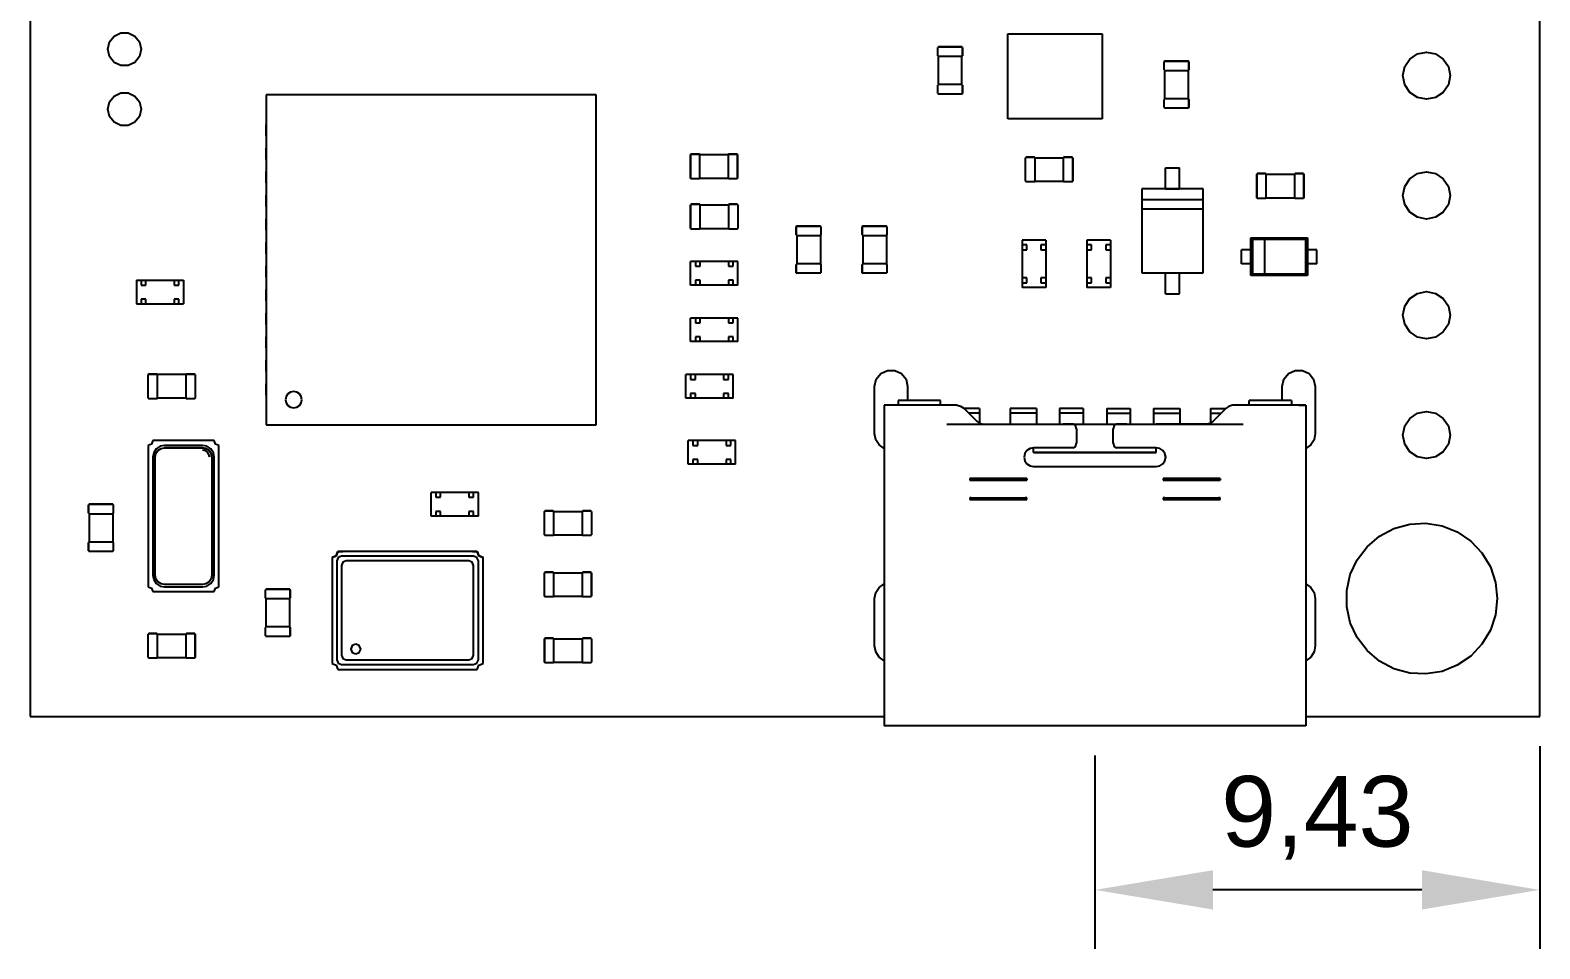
# Model space of a CAD drawing. Header units: millimetres. Extents: x -50 to 227, y -72 to 118.
# Drawn here: x 30.91 to 62.91, y -38.7 to -19.22 of the extents above; entities that cross this region are included whole.
import ezdxf

# ---------------------------------------------------------------- set-up
doc = ezdxf.new("R2010")
doc.units = ezdxf.units.MM
doc.layers.add('VISIBLE', color=7, linetype='Continuous')
doc.styles.get("Standard").update_dxf_attribs({"font": 'arial.ttf'})
doc.dimstyles.get("Standard").update_dxf_attribs({"dimtxt": 2.5, "dimasz": 2.5, "dimexe": 1.25, "dimexo": 0.625, "dimtad": 1, "dimtxsty": 'Standard', "dimcen": 2.5, "dimazin": 3, "dimtfac": 1, "dimtmove": 0, "dimatfit": 3})

# ---------------------------------------------------------------- blocks, each defined once
blk = doc.blocks.new('*D14')
at = {"color": 0, "lineweight": -2, "transparency": 16777216}
for p, q in [((62.91, -34.4), (62.91, -38.701)), ((53.48, -34.6), (53.48, -38.701)), ((60.41, -37.451), (55.98, -37.451))]:
    blk.add_line(p, q, dxfattribs=at)
at = {"color": 0, "transparency": 16777216}
for points in [[(55.98, -37.034), (55.98, -37.867), (53.48, -37.451)], [(60.41, -37.034), (60.41, -37.867), (62.91, -37.451)]]:
    blk.add_solid(points, dxfattribs=at)
at = {"layer": 'Defpoints', "color": 0, "transparency": 16777216}
for p in [(62.91, -33.775), (53.48, -33.975), (53.48, -37.451)]:
    blk.add_point(p, dxfattribs=at)
at = {"color": 0, "transparency": 16777216, "insert": (58.195, -35.924), "char_height": 1.5, "attachment_point": 5}
blk.add_mtext('9,43', dxfattribs=at)

msp = doc.modelspace()

# ---------------------------------------------------------------- linework, layer by layer
at = {"layer": 'VISIBLE'}
for points in [[(30.91, -3.775), (30.91, -33.775)], [(62.91, -33.775), (62.91, -3.775)], [(33.265, -19.625), (33.23, -19.779), (33.132, -19.903), (32.989, -19.971), (32.831, -19.971), (32.689, -19.903), (32.591, -19.779), (32.555, -19.625), (32.591, -19.471), (32.689, -19.348), (32.831, -19.279), (32.989, -19.279), (33.132, -19.348), (33.23, -19.471), (33.265, -19.625)], [(51.635, -21.1), (51.635, -19.3)], [(51.635, -19.3), (53.635, -19.3)], [(53.635, -19.3), (53.635, -21.1)], [(50.161, -19.575), (50.149, -19.587)], [(50.161, -19.575), (50.149, -19.587)], [(50.149, -19.763), (50.149, -19.587)], [(50.149, -19.763), (50.161, -19.775)], [(50.661, -19.575), (50.161, -19.575)], [(50.161, -19.575), (50.661, -19.575)], [(50.161, -20.375), (50.161, -19.775)], [(50.161, -19.775), (50.661, -19.775)], [(50.673, -19.587), (50.661, -19.575)], [(50.673, -19.587), (50.661, -19.575)], [(50.661, -19.775), (50.673, -19.763)], [(50.661, -20.375), (50.661, -19.775)], [(50.673, -19.763), (50.673, -19.587)], [(50.673, -19.587), (50.673, -19.763)], [(61.01, -20.185), (60.972, -20.376), (60.864, -20.539), (60.702, -20.647), (60.51, -20.685), (60.319, -20.647), (60.157, -20.539), (60.049, -20.376), (60.01, -20.185), (60.049, -19.994), (60.157, -19.832), (60.319, -19.723), (60.51, -19.685), (60.702, -19.723), (60.864, -19.832), (60.972, -19.994), (61.01, -20.185)], [(54.961, -19.875), (54.949, -19.887)], [(54.961, -19.875), (54.949, -19.887)], [(54.949, -20.063), (54.949, -19.887)], [(54.949, -20.063), (54.961, -20.075)], [(55.461, -19.875), (54.961, -19.875)], [(54.961, -19.875), (55.461, -19.875)], [(54.961, -20.675), (54.961, -20.075)], [(54.961, -20.075), (55.461, -20.075)], [(55.473, -19.887), (55.461, -19.875)], [(55.473, -19.887), (55.461, -19.875)], [(55.461, -20.075), (55.473, -20.063)], [(55.461, -20.675), (55.461, -20.075)], [(55.473, -20.063), (55.473, -19.887)], [(55.473, -19.887), (55.473, -20.063)], [(50.161, -20.375), (50.149, -20.387)], [(50.161, -20.375), (50.149, -20.387)], [(50.149, -20.563), (50.149, -20.387)], [(50.661, -20.375), (50.161, -20.375)], [(50.673, -20.387), (50.661, -20.375)], [(50.673, -20.387), (50.661, -20.375)], [(50.673, -20.563), (50.673, -20.387)], [(50.673, -20.387), (50.673, -20.563)], [(33.265, -20.895), (33.23, -21.049), (33.132, -21.173), (32.989, -21.241), (32.831, -21.241), (32.689, -21.173), (32.591, -21.049), (32.555, -20.895), (32.591, -20.741), (32.689, -20.618), (32.831, -20.549), (32.989, -20.549), (33.132, -20.618), (33.23, -20.741), (33.265, -20.895)], [(42.91, -20.59), (35.91, -20.59)], [(35.91, -20.59), (35.91, -27.59)], [(36.78, -20.59), (36.54, -20.59)], [(37.28, -20.59), (37.04, -20.59)], [(37.78, -20.59), (37.54, -20.59)], [(38.28, -20.59), (38.04, -20.59)], [(38.78, -20.59), (38.54, -20.59)], [(39.28, -20.59), (39.04, -20.59)], [(39.78, -20.59), (39.54, -20.59)], [(40.28, -20.59), (40.04, -20.59)], [(40.78, -20.59), (40.54, -20.59)], [(41.28, -20.59), (41.04, -20.59)], [(41.78, -20.59), (41.54, -20.59)], [(42.28, -20.59), (42.04, -20.59)], [(42.91, -27.59), (42.91, -20.59)], [(50.149, -20.563), (50.161, -20.575)], [(50.661, -20.575), (50.161, -20.575)], [(50.661, -20.575), (50.673, -20.563)], [(54.961, -20.675), (54.949, -20.687)], [(54.961, -20.675), (54.949, -20.687)], [(54.949, -20.863), (54.949, -20.687)], [(55.461, -20.675), (54.961, -20.675)], [(55.473, -20.687), (55.461, -20.675)], [(55.473, -20.687), (55.461, -20.675)], [(55.473, -20.863), (55.473, -20.687)], [(55.473, -20.687), (55.473, -20.863)], [(53.635, -21.1), (51.635, -21.1)], [(54.949, -20.863), (54.961, -20.875)], [(55.461, -20.875), (54.961, -20.875)], [(55.461, -20.875), (55.473, -20.863)], [(35.91, -21.46), (35.91, -21.22)], [(35.91, -21.96), (35.91, -21.72)], [(44.917, -21.847), (44.905, -21.859)], [(44.917, -21.847), (44.905, -21.859)], [(44.905, -21.859), (44.905, -22.359)], [(44.905, -22.359), (44.905, -21.859)], [(45.093, -21.847), (44.917, -21.847)], [(44.917, -21.847), (45.093, -21.847)], [(45.105, -21.859), (45.093, -21.847)], [(45.105, -21.859), (45.093, -21.847)], [(45.105, -21.859), (45.705, -21.859)], [(45.105, -22.359), (45.105, -21.859)], [(45.717, -21.847), (45.705, -21.859)], [(45.717, -21.847), (45.705, -21.859)], [(45.705, -21.859), (45.705, -22.359)], [(45.893, -21.847), (45.717, -21.847)], [(45.717, -21.847), (45.893, -21.847)], [(45.905, -21.859), (45.893, -21.847)], [(45.905, -21.859), (45.893, -21.847)], [(45.905, -21.859), (45.905, -22.359)], [(45.905, -22.359), (45.905, -21.859)], [(52.022, -21.913), (52.01, -21.925)], [(52.022, -21.913), (52.01, -21.925)], [(52.01, -22.425), (52.01, -21.925)], [(52.198, -21.913), (52.022, -21.913)], [(52.022, -21.913), (52.198, -21.913)], [(52.21, -21.925), (52.198, -21.913)], [(52.21, -21.925), (52.198, -21.913)], [(52.21, -21.925), (52.81, -21.925)], [(52.21, -22.425), (52.21, -21.925)], [(52.822, -21.913), (52.81, -21.925)], [(52.822, -21.913), (52.81, -21.925)], [(52.81, -21.925), (52.81, -22.425)], [(52.998, -21.913), (52.822, -21.913)], [(52.822, -21.913), (52.998, -21.913)], [(53.01, -21.925), (52.998, -21.913)], [(53.01, -21.925), (52.998, -21.913)], [(53.01, -21.925), (53.01, -22.425)], [(53.01, -22.425), (53.01, -21.925)], [(35.91, -22.46), (35.91, -22.22)], [(44.905, -22.359), (44.917, -22.371)], [(45.093, -22.371), (44.917, -22.371)], [(45.093, -22.371), (45.105, -22.359)], [(45.105, -22.359), (45.705, -22.359)], [(45.705, -22.359), (45.717, -22.371)], [(45.893, -22.371), (45.717, -22.371)], [(45.893, -22.371), (45.905, -22.359)], [(54.975, -22.138), (55.275, -22.138)], [(54.975, -22.266), (54.975, -22.138)], [(54.975, -22.339), (54.975, -22.314), (54.975, -22.266)], [(54.975, -22.383), (54.975, -22.339)], [(54.975, -22.58), (54.975, -22.452), (54.975, -22.407), (54.975, -22.383)], [(55.275, -22.266), (55.275, -22.138)], [(55.275, -22.339), (55.275, -22.314), (55.275, -22.266)], [(55.275, -22.383), (55.275, -22.339)], [(55.275, -22.58), (55.275, -22.452), (55.275, -22.407), (55.275, -22.383)], [(56.922, -22.263), (56.91, -22.275)], [(56.922, -22.263), (56.91, -22.275)], [(56.91, -22.275), (56.91, -22.775)], [(56.91, -22.775), (56.91, -22.275)], [(57.098, -22.263), (56.922, -22.263)], [(56.922, -22.263), (57.098, -22.263)], [(57.11, -22.275), (57.098, -22.263)], [(57.11, -22.275), (57.098, -22.263)], [(57.11, -22.275), (57.71, -22.275)], [(57.11, -22.775), (57.11, -22.275)], [(57.722, -22.263), (57.71, -22.275)], [(57.722, -22.263), (57.71, -22.275)], [(57.71, -22.275), (57.71, -22.775)], [(57.898, -22.263), (57.722, -22.263)], [(57.722, -22.263), (57.898, -22.263)], [(57.91, -22.275), (57.898, -22.263)], [(57.91, -22.275), (57.898, -22.263)], [(57.91, -22.275), (57.91, -22.775)], [(57.91, -22.775), (57.91, -22.275)], [(61.01, -22.725), (60.972, -22.916), (60.864, -23.079), (60.702, -23.187), (60.51, -23.225), (60.319, -23.187), (60.157, -23.079), (60.049, -22.916), (60.01, -22.725), (60.049, -22.534), (60.157, -22.372), (60.319, -22.263), (60.51, -22.225), (60.702, -22.263), (60.864, -22.372), (60.972, -22.534), (61.01, -22.725)], [(52.01, -22.425), (52.022, -22.437)], [(52.198, -22.437), (52.022, -22.437)], [(52.198, -22.437), (52.21, -22.425)], [(52.21, -22.425), (52.81, -22.425)], [(52.81, -22.425), (52.822, -22.437)], [(52.998, -22.437), (52.822, -22.437)], [(52.998, -22.437), (53.01, -22.425)], [(55.775, -22.588), (54.475, -22.588)], [(54.475, -22.588), (54.475, -22.82)], [(54.975, -22.588), (54.975, -22.58)], [(54.975, -22.588), (55.275, -22.588)], [(55.275, -22.588), (55.275, -22.58)], [(55.775, -22.82), (55.775, -22.588)], [(35.91, -22.96), (35.91, -22.72)], [(44.922, -22.913), (44.91, -22.925)], [(44.922, -22.913), (44.91, -22.925)], [(44.91, -22.925), (44.91, -23.425)], [(44.91, -23.425), (44.91, -22.925)], [(45.098, -22.913), (44.922, -22.913)], [(44.922, -22.913), (45.098, -22.913)], [(45.11, -22.925), (45.098, -22.913)], [(45.11, -22.925), (45.098, -22.913)], [(45.11, -22.925), (45.71, -22.925)], [(45.11, -23.425), (45.11, -22.925)], [(45.722, -22.913), (45.71, -22.925)], [(45.722, -22.913), (45.71, -22.925)], [(45.71, -22.925), (45.71, -23.425)], [(45.898, -22.913), (45.722, -22.913)], [(45.722, -22.913), (45.898, -22.913)], [(45.91, -22.925), (45.898, -22.913)], [(45.91, -22.925), (45.898, -22.913)], [(45.91, -22.925), (45.91, -23.425)], [(55.775, -22.82), (54.475, -22.82)], [(55.775, -22.82), (54.475, -22.82)], [(54.475, -22.82), (54.475, -23.012)], [(54.475, -23.012), (54.475, -24.363)], [(54.475, -23.012), (55.775, -23.012)], [(54.475, -23.012), (55.775, -23.012)], [(55.775, -23.012), (55.775, -22.82)], [(55.775, -24.363), (55.775, -23.012)], [(56.91, -22.775), (56.922, -22.787)], [(57.098, -22.787), (56.922, -22.787)], [(57.098, -22.787), (57.11, -22.775)], [(57.11, -22.775), (57.71, -22.775)], [(57.71, -22.775), (57.722, -22.787)], [(57.898, -22.787), (57.722, -22.787)], [(57.898, -22.787), (57.91, -22.775)], [(35.91, -23.46), (35.91, -23.22)], [(44.91, -23.425), (44.922, -23.437)], [(45.098, -23.437), (44.922, -23.437)], [(45.098, -23.437), (45.11, -23.425)], [(45.11, -23.425), (45.71, -23.425)], [(45.71, -23.425), (45.722, -23.437)], [(45.898, -23.437), (45.722, -23.437)], [(45.898, -23.437), (45.91, -23.425)], [(47.16, -23.375), (47.148, -23.387)], [(47.16, -23.375), (47.148, -23.387)], [(47.148, -23.387), (47.148, -23.563)], [(47.148, -23.563), (47.148, -23.387)], [(47.148, -23.563), (47.16, -23.575)], [(47.66, -23.375), (47.16, -23.375)], [(47.16, -23.375), (47.66, -23.375)], [(47.16, -23.575), (47.16, -24.175)], [(47.16, -23.575), (47.66, -23.575)], [(47.672, -23.387), (47.66, -23.375)], [(47.672, -23.387), (47.66, -23.375)], [(47.66, -23.575), (47.672, -23.563)], [(47.66, -23.575), (47.66, -24.175)], [(47.672, -23.387), (47.672, -23.563)], [(48.56, -23.375), (48.548, -23.387)], [(48.56, -23.375), (48.548, -23.387)], [(48.548, -23.387), (48.548, -23.563)], [(48.548, -23.563), (48.548, -23.387)], [(48.548, -23.563), (48.56, -23.575)], [(49.06, -23.375), (48.56, -23.375)], [(48.56, -23.375), (49.06, -23.375)], [(48.56, -23.575), (48.56, -24.175)], [(48.56, -23.575), (49.06, -23.575)], [(49.072, -23.387), (49.06, -23.375)], [(49.072, -23.387), (49.06, -23.375)], [(49.06, -23.575), (49.072, -23.563)], [(49.06, -23.575), (49.06, -24.175)], [(49.072, -23.387), (49.072, -23.563)], [(51.936, -23.675), (51.936, -23.775)], [(52.436, -23.675), (51.936, -23.675)], [(52.436, -23.675), (52.436, -23.775)], [(53.311, -23.675), (53.311, -23.775)], [(53.811, -23.675), (53.311, -23.675)], [(53.811, -23.675), (53.811, -23.775)], [(56.785, -23.625), (56.821, -23.661)], [(56.785, -24.425), (56.785, -23.625)], [(56.785, -23.625), (57.985, -23.625)], [(56.821, -23.661), (56.821, -24.389)], [(57.081, -23.661), (56.821, -23.661)], [(56.821, -23.661), (56.821, -24.389)], [(57.081, -23.661), (56.821, -23.661)], [(57.95, -23.661), (57.081, -23.661)], [(57.081, -24.389), (57.081, -23.661)], [(57.081, -24.389), (57.081, -23.661)], [(57.985, -23.625), (57.95, -23.661)], [(57.95, -24.389), (57.95, -23.661)], [(57.985, -23.625), (57.985, -24.425)], [(35.91, -23.96), (35.91, -23.72)], [(51.936, -23.695), (51.936, -23.925)], [(51.936, -23.775), (51.936, -23.875)], [(52.036, -23.775), (51.936, -23.775)], [(51.936, -23.875), (52.036, -23.875)], [(51.936, -23.875), (51.936, -24.475)], [(52.036, -23.875), (52.036, -23.775)], [(52.336, -23.775), (52.336, -23.875)], [(52.436, -23.775), (52.336, -23.775)], [(52.336, -23.875), (52.436, -23.875)], [(52.436, -23.775), (52.436, -23.875)], [(52.436, -23.875), (52.436, -24.475)], [(53.311, -23.695), (53.311, -23.925)], [(53.311, -23.775), (53.311, -23.875)], [(53.411, -23.775), (53.311, -23.775)], [(53.311, -23.875), (53.411, -23.875)], [(53.311, -23.875), (53.311, -24.475)], [(53.411, -23.875), (53.411, -23.775)], [(53.711, -23.775), (53.711, -23.875)], [(53.811, -23.775), (53.711, -23.775)], [(53.711, -23.875), (53.811, -23.875)], [(53.811, -23.775), (53.811, -23.875)], [(53.811, -23.875), (53.811, -24.475)], [(56.785, -23.875), (56.585, -23.875)], [(56.585, -24.175), (56.585, -23.875)], [(56.785, -24.175), (56.785, -23.875)], [(58.185, -23.875), (57.985, -23.875)], [(57.985, -24.175), (57.985, -23.875)], [(58.185, -24.175), (58.185, -23.875)], [(35.91, -24.46), (35.91, -24.22)], [(45.01, -24.125), (44.91, -24.125)], [(44.91, -24.625), (44.91, -24.125)], [(45.89, -24.125), (44.93, -24.125)], [(45.16, -24.125), (44.93, -24.125)], [(45.01, -24.125), (45.01, -24.225)], [(45.01, -24.225), (45.11, -24.225)], [(45.71, -24.125), (45.11, -24.125)], [(45.11, -24.225), (45.11, -24.125)], [(45.89, -24.125), (45.66, -24.125)], [(45.71, -24.125), (45.71, -24.225)], [(45.71, -24.225), (45.81, -24.225)], [(45.91, -24.125), (45.81, -24.125)], [(45.81, -24.225), (45.81, -24.125)], [(45.91, -24.625), (45.91, -24.125)], [(47.16, -24.175), (47.148, -24.187)], [(47.16, -24.175), (47.148, -24.187)], [(47.148, -24.187), (47.148, -24.363)], [(47.148, -24.363), (47.148, -24.187)], [(47.66, -24.175), (47.16, -24.175)], [(47.672, -24.187), (47.66, -24.175)], [(47.672, -24.187), (47.66, -24.175)], [(47.672, -24.187), (47.672, -24.363)], [(48.56, -24.175), (48.548, -24.187)], [(48.56, -24.175), (48.548, -24.187)], [(48.548, -24.187), (48.548, -24.363)], [(48.548, -24.363), (48.548, -24.187)], [(49.06, -24.175), (48.56, -24.175)], [(49.072, -24.187), (49.06, -24.175)], [(49.072, -24.187), (49.06, -24.175)], [(49.072, -24.187), (49.072, -24.363)], [(56.785, -24.175), (56.585, -24.175)], [(58.185, -24.175), (57.985, -24.175)], [(33.161, -24.525), (33.161, -25.025)], [(33.161, -24.525), (33.261, -24.525)], [(33.181, -24.525), (33.411, -24.525)], [(33.261, -24.525), (33.361, -24.525)], [(33.261, -24.525), (33.261, -24.625)], [(33.261, -24.625), (33.361, -24.625)], [(33.361, -24.525), (33.961, -24.525)], [(33.361, -24.625), (33.361, -24.525)], [(33.911, -24.525), (34.141, -24.525)], [(33.961, -24.525), (34.061, -24.525)], [(33.961, -24.525), (33.961, -24.625)], [(33.961, -24.625), (34.061, -24.625)], [(34.061, -24.525), (34.161, -24.525)], [(34.061, -24.625), (34.061, -24.525)], [(34.161, -24.525), (34.161, -25.025)], [(45.01, -24.625), (44.91, -24.625)], [(45.01, -24.525), (45.01, -24.625)], [(45.11, -24.525), (45.01, -24.525)], [(45.11, -24.625), (45.01, -24.625)], [(45.11, -24.625), (45.11, -24.525)], [(45.71, -24.625), (45.11, -24.625)], [(45.71, -24.525), (45.71, -24.625)], [(45.81, -24.525), (45.71, -24.525)], [(45.81, -24.625), (45.71, -24.625)], [(45.81, -24.625), (45.81, -24.525)], [(45.91, -24.625), (45.81, -24.625)], [(47.148, -24.363), (47.16, -24.375)], [(47.66, -24.375), (47.16, -24.375)], [(47.66, -24.375), (47.672, -24.363)], [(48.548, -24.363), (48.56, -24.375)], [(49.06, -24.375), (48.56, -24.375)], [(49.06, -24.375), (49.072, -24.363)], [(51.936, -24.425), (51.936, -24.655)], [(51.936, -24.475), (51.936, -24.575)], [(52.036, -24.475), (51.936, -24.475)], [(51.936, -24.575), (52.036, -24.575)], [(51.936, -24.575), (51.936, -24.675)], [(52.036, -24.575), (52.036, -24.475)], [(52.436, -24.475), (52.336, -24.475)], [(52.336, -24.475), (52.336, -24.575)], [(52.336, -24.575), (52.436, -24.575)], [(52.436, -24.475), (52.436, -24.575)], [(52.436, -24.575), (52.436, -24.675)], [(53.311, -24.425), (53.311, -24.655)], [(53.311, -24.475), (53.311, -24.575)], [(53.411, -24.475), (53.311, -24.475)], [(53.311, -24.575), (53.411, -24.575)], [(53.311, -24.575), (53.311, -24.675)], [(53.411, -24.575), (53.411, -24.475)], [(53.811, -24.475), (53.711, -24.475)], [(53.711, -24.475), (53.711, -24.575)], [(53.711, -24.575), (53.811, -24.575)], [(53.811, -24.475), (53.811, -24.575)], [(53.811, -24.575), (53.811, -24.675)], [(54.475, -24.363), (55.775, -24.363)], [(54.975, -24.37), (54.975, -24.363)], [(54.975, -24.567), (54.975, -24.543), (54.975, -24.499), (54.975, -24.37)], [(54.975, -24.611), (54.975, -24.567)], [(54.975, -24.684), (54.975, -24.636), (54.975, -24.611)], [(55.275, -24.37), (55.275, -24.363)], [(55.275, -24.567), (55.275, -24.543), (55.275, -24.499), (55.275, -24.37)], [(55.275, -24.611), (55.275, -24.567)], [(55.275, -24.684), (55.275, -24.636), (55.275, -24.611)], [(56.821, -24.389), (56.785, -24.425)], [(57.985, -24.425), (56.785, -24.425)], [(56.821, -24.389), (57.081, -24.389)], [(56.821, -24.389), (57.081, -24.389)], [(57.081, -24.389), (57.95, -24.389)], [(57.95, -24.389), (57.985, -24.425)], [(33.361, -24.925), (33.261, -24.925)], [(33.261, -24.925), (33.261, -25.025)], [(33.361, -25.025), (33.361, -24.925)], [(33.961, -24.925), (33.961, -25.025)], [(34.061, -24.925), (33.961, -24.925)], [(34.061, -25.025), (34.061, -24.925)], [(35.91, -24.96), (35.91, -24.72)], [(52.436, -24.675), (51.936, -24.675)], [(53.811, -24.675), (53.311, -24.675)], [(54.975, -24.813), (54.975, -24.684)], [(54.975, -24.813), (55.275, -24.813)], [(55.275, -24.813), (55.275, -24.684)], [(61.01, -25.265), (60.972, -25.456), (60.864, -25.619), (60.702, -25.727), (60.51, -25.765), (60.319, -25.727), (60.157, -25.619), (60.049, -25.456), (60.01, -25.265), (60.049, -25.074), (60.157, -24.912), (60.319, -24.803), (60.51, -24.765), (60.702, -24.803), (60.864, -24.912), (60.972, -25.074), (61.01, -25.265)], [(33.161, -25.025), (33.261, -25.025)], [(33.261, -25.025), (33.361, -25.025)], [(33.361, -25.025), (33.961, -25.025)], [(33.961, -25.025), (34.061, -25.025)], [(34.061, -25.025), (34.161, -25.025)], [(35.91, -25.46), (35.91, -25.22)], [(45.01, -25.325), (44.91, -25.325)], [(44.91, -25.825), (44.91, -25.325)], [(45.89, -25.325), (44.93, -25.325)], [(45.16, -25.325), (44.93, -25.325)], [(45.01, -25.325), (45.01, -25.425)], [(45.01, -25.425), (45.11, -25.425)], [(45.71, -25.325), (45.11, -25.325)], [(45.11, -25.425), (45.11, -25.325)], [(45.89, -25.325), (45.66, -25.325)], [(45.71, -25.325), (45.71, -25.425)], [(45.71, -25.425), (45.81, -25.425)], [(45.91, -25.325), (45.81, -25.325)], [(45.81, -25.425), (45.81, -25.325)], [(45.91, -25.825), (45.91, -25.325)], [(35.91, -25.96), (35.91, -25.72)], [(45.01, -25.825), (44.91, -25.825)], [(45.01, -25.725), (45.01, -25.825)], [(45.11, -25.725), (45.01, -25.725)], [(45.11, -25.825), (45.01, -25.825)], [(45.11, -25.825), (45.11, -25.725)], [(45.71, -25.825), (45.11, -25.825)], [(45.71, -25.725), (45.71, -25.825)], [(45.81, -25.725), (45.71, -25.725)], [(45.81, -25.825), (45.71, -25.825)], [(45.81, -25.825), (45.81, -25.725)], [(45.91, -25.825), (45.81, -25.825)], [(35.91, -26.46), (35.91, -26.22)], [(33.423, -26.513), (33.411, -26.525)], [(33.423, -26.513), (33.411, -26.525)], [(33.411, -27.025), (33.411, -26.525)], [(33.599, -26.513), (33.423, -26.513)], [(33.423, -26.513), (33.599, -26.513)], [(33.611, -26.525), (33.599, -26.513)], [(33.611, -26.525), (33.599, -26.513)], [(34.211, -26.525), (33.611, -26.525)], [(33.611, -27.025), (33.611, -26.525)], [(34.223, -26.513), (34.211, -26.525)], [(34.223, -26.513), (34.211, -26.525)], [(34.211, -26.525), (34.211, -27.025)], [(34.399, -26.513), (34.223, -26.513)], [(34.223, -26.513), (34.399, -26.513)], [(34.411, -26.525), (34.399, -26.513)], [(34.411, -26.525), (34.399, -26.513)], [(34.411, -26.525), (34.411, -27.025)], [(44.91, -26.525), (44.81, -26.525)], [(44.81, -27.025), (44.81, -26.525)], [(45.79, -26.525), (44.83, -26.525)], [(45.06, -26.525), (44.83, -26.525)], [(44.91, -26.525), (44.91, -26.625)], [(45.61, -26.525), (45.01, -26.525)], [(45.01, -26.625), (45.01, -26.525)], [(45.79, -26.525), (45.56, -26.525)], [(45.61, -26.525), (45.61, -26.625)], [(45.81, -26.525), (45.71, -26.525)], [(45.71, -26.625), (45.71, -26.525)], [(45.81, -27.025), (45.81, -26.525)], [(48.81, -26.775), (48.845, -26.623), (48.942, -26.501), (49.083, -26.434), (49.238, -26.434), (49.379, -26.501), (49.476, -26.623), (49.51, -26.775)], [(57.45, -26.775), (57.485, -26.623), (57.582, -26.501), (57.723, -26.434), (57.878, -26.434), (58.019, -26.501), (58.116, -26.623), (58.15, -26.775)], [(35.91, -26.96), (35.91, -26.72)], [(44.91, -26.625), (45.01, -26.625)], [(45.61, -26.625), (45.71, -26.625)], [(48.81, -27.775), (48.81, -26.775)], [(49.51, -26.775), (49.51, -27.075)], [(57.45, -27.075), (57.45, -26.775)], [(58.15, -26.775), (58.15, -27.775)], [(33.411, -27.025), (33.423, -27.037)], [(33.599, -27.037), (33.423, -27.037)], [(33.599, -27.037), (33.611, -27.025)], [(34.211, -27.025), (33.611, -27.025)], [(34.211, -27.025), (34.223, -27.037)], [(34.399, -27.037), (34.223, -27.037)], [(34.399, -27.037), (34.411, -27.025)], [(36.667, -27.056), (36.653, -26.99), (36.616, -26.934), (36.56, -26.897), (36.494, -26.884), (36.428, -26.897), (36.372, -26.934), (36.334, -26.99), (36.321, -27.056)], [(36.667, -27.056), (36.653, -26.99), (36.616, -26.934), (36.56, -26.897), (36.494, -26.884), (36.428, -26.897), (36.372, -26.934), (36.334, -26.99), (36.321, -27.056)], [(36.321, -27.056), (36.334, -27.123), (36.372, -27.179), (36.428, -27.216), (36.494, -27.229), (36.56, -27.216), (36.616, -27.179), (36.653, -27.123), (36.667, -27.056)], [(36.321, -27.056), (36.334, -27.123), (36.372, -27.179), (36.428, -27.216), (36.494, -27.229), (36.56, -27.216), (36.616, -27.179), (36.653, -27.123), (36.667, -27.056)], [(44.91, -27.025), (44.81, -27.025)], [(44.91, -26.925), (44.91, -27.025)], [(45.01, -26.925), (44.91, -26.925)], [(45.01, -27.025), (44.91, -27.025)], [(45.01, -27.025), (45.01, -26.925)], [(45.61, -27.025), (45.01, -27.025)], [(45.61, -26.925), (45.61, -27.025)], [(45.71, -26.925), (45.61, -26.925)], [(45.71, -27.025), (45.61, -27.025)], [(45.71, -27.025), (45.71, -26.925)], [(45.81, -27.025), (45.71, -27.025)], [(50.34, -27.175), (49.4, -27.175), (49.112, -27.175), (49.036, -27.175), (49.01, -27.175)], [(49.01, -27.175), (49.01, -33.975)], [(49.16, -27.175), (49.019, -27.175)], [(50.34, -27.175), (49.506, -27.175), (49.25, -27.175), (49.183, -27.175), (49.16, -27.175)], [(50.21, -27.075), (49.567, -27.075), (49.377, -27.075), (49.327, -27.075), (49.31, -27.075)], [(49.31, -27.075), (49.31, -27.175)], [(50.21, -27.175), (50.21, -27.075)], [(50.558, -27.175), (50.34, -27.175)], [(50.558, -27.175), (50.634, -27.19), (50.699, -27.234)], [(56.403, -27.175), (56.327, -27.19), (56.262, -27.234)], [(56.62, -27.175), (56.403, -27.175)], [(57.8, -27.175), (57.778, -27.175), (57.711, -27.175), (57.455, -27.175), (56.62, -27.175)], [(57.95, -27.175), (57.925, -27.175), (57.849, -27.175), (57.561, -27.175), (56.62, -27.175)], [(56.75, -27.175), (56.75, -27.075)], [(57.65, -27.075), (57.634, -27.075), (57.584, -27.075), (57.393, -27.075), (56.75, -27.075)], [(57.65, -27.075), (57.65, -27.175)], [(57.8, -27.175), (57.942, -27.175)], [(57.95, -27.175), (57.95, -33.975)], [(50.699, -27.234), (50.982, -27.517)], [(51.03, -27.245), (50.71, -27.245)], [(51.03, -27.345), (50.81, -27.345)], [(50.982, -27.517), (51.047, -27.56), (51.123, -27.575)], [(51.03, -27.245), (51.03, -27.345)], [(51.03, -27.345), (51.03, -27.552)], [(51.68, -27.245), (51.68, -27.345)], [(52.24, -27.245), (51.68, -27.245)], [(52.24, -27.345), (51.68, -27.345)], [(51.68, -27.345), (51.68, -27.575)], [(52.24, -27.245), (52.24, -27.345)], [(52.24, -27.345), (52.24, -27.575)], [(52.73, -27.245), (52.73, -27.345)], [(53.23, -27.245), (52.73, -27.245)], [(53.23, -27.345), (52.73, -27.345)], [(52.73, -27.345), (52.73, -27.575)], [(53.23, -27.245), (53.23, -27.345)], [(53.23, -27.345), (53.23, -27.575)], [(53.73, -27.245), (54.23, -27.245)], [(53.73, -27.245), (53.73, -27.345)], [(53.73, -27.345), (54.23, -27.345)], [(53.73, -27.345), (53.73, -27.575)], [(54.23, -27.245), (54.23, -27.345)], [(54.23, -27.345), (54.23, -27.575)], [(54.72, -27.245), (55.28, -27.245)], [(54.72, -27.245), (54.72, -27.345)], [(54.72, -27.345), (55.28, -27.345)], [(54.72, -27.345), (54.72, -27.575)], [(55.28, -27.245), (55.28, -27.345)], [(55.28, -27.345), (55.28, -27.575)], [(55.979, -27.517), (55.914, -27.56), (55.838, -27.575)], [(55.93, -27.245), (56.25, -27.245)], [(55.93, -27.245), (55.93, -27.345)], [(55.93, -27.345), (56.15, -27.345)], [(55.93, -27.345), (55.93, -27.552)], [(56.262, -27.234), (55.979, -27.517)], [(61.01, -27.805), (60.972, -27.996), (60.864, -28.159), (60.702, -28.267), (60.51, -28.305), (60.319, -28.267), (60.157, -28.159), (60.049, -27.996), (60.01, -27.805), (60.049, -27.614), (60.157, -27.452), (60.319, -27.343), (60.51, -27.305), (60.702, -27.343), (60.864, -27.452), (60.972, -27.614), (61.01, -27.805)], [(35.91, -27.59), (42.91, -27.59)], [(49.01, -28.091), (48.905, -28.014), (48.835, -27.904), (48.81, -27.775)], [(50.34, -27.575), (52.18, -27.575)], [(51.123, -27.575), (52.18, -27.575)], [(52.18, -27.575), (52.353, -27.575), (52.499, -27.575)], [(52.18, -27.575), (54.78, -27.575)], [(52.499, -27.575), (53.02, -27.575)], [(52.808, -27.575), (52.808, -27.575)], [(53.02, -27.575), (52.808, -27.575)], [(53.091, -27.675), (53.07, -27.604), (53.02, -27.575)], [(53.091, -27.675), (53.091, -27.975)], [(53.94, -27.575), (53.89, -27.604), (53.87, -27.675)], [(53.87, -27.975), (53.87, -27.675)], [(53.94, -27.575), (54.462, -27.575)], [(54.153, -27.575), (53.94, -27.575)], [(54.153, -27.575), (54.153, -27.575)], [(54.462, -27.575), (54.608, -27.575), (54.78, -27.575)], [(55.838, -27.575), (54.78, -27.575)], [(54.78, -27.575), (56.62, -27.575)], [(58.15, -27.775), (58.126, -27.904), (58.056, -28.014), (57.95, -28.091)], [(33.51, -27.925), (33.481, -27.996), (33.41, -28.025)], [(33.51, -27.925), (33.481, -27.996), (33.41, -28.025)], [(33.41, -28.025), (33.41, -31.025)], [(34.81, -27.925), (33.51, -27.925)], [(33.76, -28.025), (33.668, -28.043), (33.584, -28.098), (33.528, -28.183), (33.51, -28.275)], [(33.56, -28.275), (33.576, -28.198), (33.619, -28.134), (33.684, -28.09), (33.76, -28.075)], [(34.56, -28.025), (33.76, -28.025)], [(34.56, -28.075), (33.76, -28.075)], [(33.76, -28.075), (34.56, -28.075)], [(34.81, -28.275), (34.793, -28.183), (34.737, -28.098), (34.652, -28.043), (34.56, -28.025)], [(34.76, -28.275), (34.745, -28.198), (34.702, -28.134), (34.637, -28.09), (34.56, -28.075)], [(34.56, -28.075), (34.637, -28.09), (34.702, -28.134), (34.745, -28.198), (34.76, -28.275)], [(34.71, -28.275), (34.699, -28.218), (34.666, -28.169), (34.618, -28.136), (34.56, -28.125)], [(34.91, -28.025), (34.84, -27.996), (34.81, -27.925)], [(34.91, -28.025), (34.84, -27.996), (34.81, -27.925)], [(34.91, -31.025), (34.91, -28.025)], [(44.96, -27.925), (44.86, -27.925)], [(44.86, -28.425), (44.86, -27.925)], [(45.84, -27.925), (44.88, -27.925)], [(45.11, -27.925), (44.88, -27.925)], [(44.96, -27.925), (44.96, -28.025)], [(44.96, -28.025), (45.06, -28.025)], [(45.66, -27.925), (45.06, -27.925)], [(45.06, -28.025), (45.06, -27.925)], [(45.84, -27.925), (45.61, -27.925)], [(45.66, -27.925), (45.66, -28.025)], [(45.66, -28.025), (45.76, -28.025)], [(45.86, -27.925), (45.76, -27.925)], [(45.76, -28.025), (45.76, -27.925)], [(45.86, -28.425), (45.86, -27.925)], [(52.18, -28.075), (52.104, -28.09), (52.039, -28.134), (51.996, -28.199), (51.98, -28.275)], [(52.499, -28.075), (52.353, -28.075), (52.18, -28.075)], [(52.18, -28.175), (52.18, -28.075)], [(53.02, -28.075), (52.499, -28.075)], [(53.02, -28.075), (53.07, -28.046), (53.091, -27.975)], [(53.87, -27.975), (53.89, -28.046), (53.94, -28.075)], [(54.462, -28.075), (53.94, -28.075)], [(54.78, -28.075), (54.608, -28.075), (54.462, -28.075)], [(54.78, -28.475), (54.857, -28.46), (54.922, -28.417), (54.965, -28.352), (54.98, -28.275), (54.965, -28.199), (54.922, -28.134), (54.857, -28.09), (54.78, -28.075)], [(54.78, -28.175), (54.78, -28.075)], [(33.51, -28.275), (33.51, -30.775)], [(33.56, -30.775), (33.56, -28.275)], [(34.76, -28.275), (34.76, -30.775)], [(34.81, -30.775), (34.81, -28.275)], [(44.96, -28.425), (44.86, -28.425)], [(44.96, -28.325), (44.96, -28.425)], [(45.06, -28.325), (44.96, -28.325)], [(45.06, -28.425), (44.96, -28.425)], [(45.06, -28.425), (45.06, -28.325)], [(45.66, -28.425), (45.06, -28.425)], [(45.66, -28.325), (45.66, -28.425)], [(45.76, -28.325), (45.66, -28.325)], [(45.76, -28.425), (45.66, -28.425)], [(45.76, -28.425), (45.76, -28.325)], [(45.86, -28.425), (45.76, -28.425)], [(51.98, -28.275), (51.996, -28.352), (52.039, -28.417), (52.104, -28.46), (52.18, -28.475)], [(52.18, -28.175), (54.78, -28.175)], [(54.78, -28.175), (52.18, -28.175)], [(52.18, -28.475), (54.78, -28.475)], [(50.825, -28.725), (50.825, -28.76)], [(52.035, -28.725), (50.825, -28.725)], [(50.825, -28.725), (50.825, -28.76)], [(52.035, -28.725), (50.825, -28.725)], [(50.825, -28.76), (50.86, -28.76)], [(50.86, -28.76), (51.089, -28.76), (51.268, -28.76)], [(51.012, -28.725), (51.012, -28.76)], [(51.268, -28.76), (51.593, -28.76)], [(51.593, -28.76), (51.771, -28.76), (52, -28.76)], [(51.849, -28.725), (51.849, -28.76)], [(52, -28.76), (52.035, -28.76)], [(52.035, -28.76), (52.035, -28.725)], [(52.035, -28.725), (52.035, -28.76)], [(54.925, -28.725), (54.925, -28.76)], [(56.135, -28.725), (54.925, -28.725)], [(54.925, -28.725), (54.925, -28.76)], [(56.135, -28.725), (54.925, -28.725)], [(54.925, -28.76), (54.96, -28.76)], [(54.96, -28.76), (55.189, -28.76), (55.368, -28.76)], [(55.112, -28.725), (55.112, -28.76)], [(55.368, -28.76), (55.693, -28.76)], [(55.693, -28.76), (55.871, -28.76), (56.1, -28.76)], [(55.949, -28.725), (55.949, -28.76)], [(56.1, -28.76), (56.135, -28.76)], [(56.135, -28.76), (56.135, -28.725)], [(56.135, -28.725), (56.135, -28.76)], [(39.51, -29.025), (39.41, -29.025)], [(39.41, -29.525), (39.41, -29.025)], [(40.39, -29.025), (39.43, -29.025)], [(39.66, -29.025), (39.43, -29.025)], [(39.51, -29.025), (39.51, -29.125)], [(40.21, -29.025), (39.61, -29.025)], [(39.61, -29.125), (39.61, -29.025)], [(40.39, -29.025), (40.16, -29.025)], [(40.21, -29.025), (40.21, -29.125)], [(40.41, -29.025), (40.31, -29.025)], [(40.31, -29.125), (40.31, -29.025)], [(40.41, -29.525), (40.41, -29.025)], [(32.16, -29.275), (32.148, -29.287)], [(32.16, -29.275), (32.148, -29.287)], [(32.148, -29.287), (32.148, -29.463)], [(32.148, -29.463), (32.148, -29.287)], [(32.66, -29.275), (32.16, -29.275)], [(32.16, -29.275), (32.66, -29.275)], [(32.672, -29.287), (32.66, -29.275)], [(32.672, -29.287), (32.66, -29.275)], [(32.672, -29.287), (32.672, -29.463)], [(39.51, -29.125), (39.61, -29.125)], [(39.51, -29.425), (39.51, -29.525)], [(39.61, -29.425), (39.51, -29.425)], [(39.61, -29.525), (39.61, -29.425)], [(40.21, -29.125), (40.31, -29.125)], [(40.21, -29.425), (40.21, -29.525)], [(40.31, -29.425), (40.21, -29.425)], [(40.31, -29.525), (40.31, -29.425)], [(41.822, -29.413), (41.81, -29.425)], [(41.822, -29.413), (41.81, -29.425)], [(41.81, -29.925), (41.81, -29.425)], [(41.998, -29.413), (41.822, -29.413)], [(41.822, -29.413), (41.998, -29.413)], [(42.01, -29.425), (41.998, -29.413)], [(42.01, -29.425), (41.998, -29.413)], [(42.01, -29.425), (42.61, -29.425)], [(42.01, -29.925), (42.01, -29.425)], [(42.622, -29.413), (42.61, -29.425)], [(42.622, -29.413), (42.61, -29.425)], [(42.61, -29.425), (42.61, -29.925)], [(42.798, -29.413), (42.622, -29.413)], [(42.622, -29.413), (42.798, -29.413)], [(42.81, -29.425), (42.798, -29.413)], [(42.81, -29.425), (42.798, -29.413)], [(42.81, -29.425), (42.81, -29.925)], [(50.825, -29.14), (50.825, -29.175)], [(50.86, -29.14), (50.825, -29.14)], [(50.825, -29.175), (52.035, -29.175)], [(50.895, -29.175), (50.825, -29.175)], [(50.86, -29.14), (51.089, -29.14), (51.268, -29.14)], [(50.895, -29.175), (51.012, -29.175)], [(51.012, -29.14), (51.012, -29.175)], [(51.012, -29.175), (51.849, -29.175)], [(51.268, -29.14), (51.593, -29.14)], [(51.593, -29.14), (51.771, -29.14), (52, -29.14)], [(51.849, -29.14), (51.849, -29.175)], [(51.849, -29.175), (51.965, -29.175)], [(52.01, -29.14), (51.965, -29.175)], [(52.035, -29.175), (51.965, -29.175)], [(52.035, -29.14), (52, -29.14)], [(52.035, -29.175), (52.035, -29.14)], [(54.925, -29.14), (54.925, -29.175)], [(54.96, -29.14), (54.925, -29.14)], [(54.925, -29.175), (56.135, -29.175)], [(54.995, -29.175), (54.925, -29.175)], [(54.96, -29.14), (55.189, -29.14), (55.368, -29.14)], [(54.995, -29.175), (55.112, -29.175)], [(55.112, -29.14), (55.112, -29.175)], [(55.112, -29.175), (55.949, -29.175)], [(55.368, -29.14), (55.693, -29.14)], [(55.693, -29.14), (55.871, -29.14), (56.1, -29.14)], [(55.949, -29.14), (55.949, -29.175)], [(55.949, -29.175), (56.065, -29.175)], [(56.11, -29.14), (56.065, -29.175)], [(56.135, -29.175), (56.065, -29.175)], [(56.135, -29.14), (56.1, -29.14)], [(56.135, -29.175), (56.135, -29.14)], [(32.148, -29.463), (32.16, -29.475)], [(32.16, -29.475), (32.16, -30.075)], [(32.16, -29.475), (32.66, -29.475)], [(32.66, -29.475), (32.672, -29.463)], [(32.66, -29.475), (32.66, -30.075)], [(39.51, -29.525), (39.41, -29.525)], [(39.61, -29.525), (39.51, -29.525)], [(40.21, -29.525), (39.61, -29.525)], [(40.31, -29.525), (40.21, -29.525)], [(40.41, -29.525), (40.31, -29.525)], [(62.01, -31.275), (61.973, -31.619), (61.863, -31.947), (61.684, -32.243), (61.446, -32.495), (61.16, -32.689), (60.839, -32.817), (60.497, -32.873), (60.152, -32.854), (59.818, -32.761), (59.513, -32.599), (59.249, -32.375), (59.039, -32.1), (58.894, -31.786), (58.82, -31.448), (58.82, -31.102), (58.894, -30.764), (59.039, -30.45), (59.249, -30.175), (59.513, -29.951), (59.818, -29.789), (60.152, -29.696), (60.497, -29.677), (60.839, -29.733), (61.16, -29.861), (61.446, -30.056), (61.684, -30.307), (61.863, -30.603), (61.973, -30.931), (62.01, -31.275)], [(32.16, -30.075), (32.148, -30.087)], [(32.16, -30.075), (32.148, -30.087)], [(32.66, -30.075), (32.16, -30.075)], [(32.672, -30.087), (32.66, -30.075)], [(32.672, -30.087), (32.66, -30.075)], [(41.81, -29.925), (41.822, -29.937)], [(41.998, -29.937), (41.822, -29.937)], [(41.998, -29.937), (42.01, -29.925)], [(42.01, -29.925), (42.61, -29.925)], [(42.61, -29.925), (42.622, -29.937)], [(42.798, -29.937), (42.622, -29.937)], [(42.798, -29.937), (42.81, -29.925)], [(32.148, -30.087), (32.148, -30.263)], [(32.148, -30.263), (32.148, -30.087)], [(32.148, -30.263), (32.16, -30.275)], [(32.66, -30.275), (32.16, -30.275)], [(32.66, -30.275), (32.672, -30.263)], [(32.672, -30.087), (32.672, -30.263)], [(37.435, -30.275), (37.399, -30.364), (37.31, -30.4)], [(37.31, -30.4), (37.399, -30.364), (37.435, -30.275)], [(37.51, -30.375), (37.44, -30.404), (37.41, -30.475)], [(40.385, -30.275), (37.435, -30.275)], [(37.435, -30.275), (37.535, -30.275)], [(40.31, -30.375), (37.51, -30.375)], [(40.285, -30.275), (40.385, -30.275)], [(40.41, -30.475), (40.381, -30.404), (40.31, -30.375)], [(40.51, -30.4), (40.422, -30.364), (40.385, -30.275)], [(40.385, -30.275), (40.422, -30.364), (40.51, -30.4)], [(37.31, -30.4), (37.31, -32.65)], [(37.41, -30.475), (37.41, -32.575)], [(37.61, -30.475), (37.54, -30.504), (37.51, -30.575)], [(37.61, -30.475), (37.54, -30.504), (37.51, -30.575)], [(37.51, -30.575), (37.51, -32.475)], [(37.51, -30.575), (37.51, -32.475)], [(40.21, -30.475), (37.61, -30.475)], [(40.21, -30.475), (37.61, -30.475)], [(40.31, -30.575), (40.281, -30.504), (40.21, -30.475)], [(40.31, -30.575), (40.281, -30.504), (40.21, -30.475)], [(40.31, -32.475), (40.31, -30.575)], [(40.31, -32.475), (40.31, -30.575)], [(40.41, -32.575), (40.41, -30.475)], [(40.51, -32.65), (40.51, -30.4)], [(41.822, -30.713), (41.81, -30.725)], [(41.822, -30.713), (41.81, -30.725)], [(41.998, -30.713), (41.822, -30.713)], [(41.822, -30.713), (41.998, -30.713)], [(42.01, -30.725), (41.998, -30.713)], [(42.01, -30.725), (41.998, -30.713)], [(42.622, -30.713), (42.61, -30.725)], [(42.622, -30.713), (42.61, -30.725)], [(42.798, -30.713), (42.622, -30.713)], [(42.622, -30.713), (42.798, -30.713)], [(42.81, -30.725), (42.798, -30.713)], [(42.81, -30.725), (42.798, -30.713)], [(33.41, -31.025), (33.481, -31.054), (33.51, -31.125)], [(33.51, -30.775), (33.528, -30.867), (33.584, -30.952), (33.668, -31.007), (33.76, -31.025)], [(33.76, -30.975), (33.684, -30.96), (33.619, -30.916), (33.576, -30.852), (33.56, -30.775)], [(34.56, -30.975), (33.76, -30.975)], [(33.76, -31.025), (34.56, -31.025)], [(34.56, -31.025), (34.652, -31.007), (34.737, -30.952), (34.793, -30.867), (34.81, -30.775)], [(34.76, -30.775), (34.745, -30.852), (34.702, -30.916), (34.637, -30.96), (34.56, -30.975)], [(34.81, -31.125), (34.84, -31.054), (34.91, -31.025)], [(41.81, -31.225), (41.81, -30.725)], [(42.01, -30.725), (42.61, -30.725)], [(42.01, -31.225), (42.01, -30.725)], [(42.61, -30.725), (42.61, -31.225)], [(42.81, -30.725), (42.81, -31.225)], [(42.81, -31.225), (42.81, -30.725)], [(48.81, -31.275), (48.835, -31.147), (48.905, -31.036), (49.01, -30.959)], [(57.95, -30.959), (58.056, -31.036), (58.126, -31.147), (58.15, -31.275)], [(33.51, -31.125), (34.81, -31.125)], [(35.911, -31.075), (35.899, -31.087)], [(35.911, -31.075), (35.899, -31.087)], [(35.899, -31.263), (35.899, -31.087)], [(35.899, -31.263), (35.911, -31.275)], [(36.411, -31.075), (35.911, -31.075)], [(35.911, -31.075), (36.411, -31.075)], [(35.911, -31.875), (35.911, -31.275)], [(35.911, -31.275), (36.411, -31.275)], [(36.423, -31.087), (36.411, -31.075)], [(36.423, -31.087), (36.411, -31.075)], [(36.411, -31.275), (36.423, -31.263)], [(36.411, -31.875), (36.411, -31.275)], [(36.423, -31.263), (36.423, -31.087)], [(36.423, -31.087), (36.423, -31.263)], [(41.81, -31.225), (41.822, -31.237)], [(41.998, -31.237), (41.822, -31.237)], [(41.998, -31.237), (42.01, -31.225)], [(42.01, -31.225), (42.61, -31.225)], [(42.61, -31.225), (42.622, -31.237)], [(42.798, -31.237), (42.622, -31.237)], [(42.798, -31.237), (42.81, -31.225)], [(48.81, -32.275), (48.81, -31.275)], [(58.15, -31.275), (58.15, -32.275)], [(35.911, -31.875), (35.899, -31.887)], [(35.911, -31.875), (35.899, -31.887)], [(35.899, -32.063), (35.899, -31.887)], [(36.411, -31.875), (35.911, -31.875)], [(36.423, -31.887), (36.411, -31.875)], [(36.423, -31.887), (36.411, -31.875)], [(36.423, -32.063), (36.423, -31.887)], [(36.423, -31.887), (36.423, -32.063)], [(49.01, -31.775), (49.01, -31.78), (49.01, -31.793), (49.01, -31.813), (49.01, -31.841), (49.01, -31.874), (49.01, -31.911), (49.01, -31.95), (49.01, -31.989), (49.01, -32.026), (49.01, -32.059), (49.01, -32.087), (49.01, -32.108), (49.01, -32.121), (49.01, -32.125)], [(33.422, -32.013), (33.41, -32.025)], [(33.422, -32.013), (33.41, -32.025)], [(33.41, -32.525), (33.41, -32.025)], [(33.598, -32.013), (33.422, -32.013)], [(33.422, -32.013), (33.598, -32.013)], [(33.61, -32.025), (33.598, -32.013)], [(33.61, -32.025), (33.598, -32.013)], [(33.61, -32.025), (34.21, -32.025)], [(33.61, -32.525), (33.61, -32.025)], [(34.222, -32.013), (34.21, -32.025)], [(34.222, -32.013), (34.21, -32.025)], [(34.21, -32.025), (34.21, -32.525)], [(34.398, -32.013), (34.222, -32.013)], [(34.222, -32.013), (34.398, -32.013)], [(34.41, -32.025), (34.398, -32.013)], [(34.41, -32.025), (34.398, -32.013)], [(34.41, -32.025), (34.41, -32.525)], [(34.41, -32.525), (34.41, -32.025)], [(35.899, -32.063), (35.911, -32.075)], [(36.411, -32.075), (35.911, -32.075)], [(36.411, -32.075), (36.423, -32.063)], [(37.812, -32.239), (37.738, -32.27), (37.707, -32.344), (37.738, -32.417), (37.812, -32.448)], [(37.812, -32.239), (37.738, -32.27), (37.707, -32.344), (37.738, -32.417), (37.812, -32.448)], [(37.812, -32.448), (37.885, -32.417), (37.916, -32.344), (37.885, -32.27), (37.812, -32.239)], [(37.812, -32.448), (37.885, -32.417), (37.916, -32.344), (37.885, -32.27), (37.812, -32.239)], [(41.822, -32.113), (41.81, -32.125)], [(41.822, -32.113), (41.81, -32.125)], [(41.81, -32.125), (41.81, -32.625)], [(41.81, -32.625), (41.81, -32.125)], [(41.998, -32.113), (41.822, -32.113)], [(41.822, -32.113), (41.998, -32.113)], [(42.01, -32.125), (41.998, -32.113)], [(42.01, -32.125), (41.998, -32.113)], [(42.01, -32.125), (42.61, -32.125)], [(42.01, -32.625), (42.01, -32.125)], [(42.622, -32.113), (42.61, -32.125)], [(42.622, -32.113), (42.61, -32.125)], [(42.61, -32.125), (42.61, -32.625)], [(42.798, -32.113), (42.622, -32.113)], [(42.622, -32.113), (42.798, -32.113)], [(42.81, -32.125), (42.798, -32.113)], [(42.81, -32.125), (42.798, -32.113)], [(42.81, -32.125), (42.81, -32.625)], [(49.01, -32.591), (48.905, -32.514), (48.835, -32.404), (48.81, -32.275)], [(58.15, -32.275), (58.126, -32.404), (58.056, -32.514), (57.95, -32.591)], [(33.41, -32.525), (33.422, -32.537)], [(33.598, -32.537), (33.422, -32.537)], [(33.598, -32.537), (33.61, -32.525)], [(33.61, -32.525), (34.21, -32.525)], [(34.21, -32.525), (34.222, -32.537)], [(34.398, -32.537), (34.222, -32.537)], [(34.398, -32.537), (34.41, -32.525)], [(37.41, -32.575), (37.44, -32.646), (37.51, -32.675)], [(37.51, -32.475), (37.54, -32.546), (37.61, -32.575)], [(37.51, -32.475), (37.54, -32.546), (37.61, -32.575)], [(37.61, -32.575), (40.21, -32.575)], [(37.61, -32.575), (40.21, -32.575)], [(40.21, -32.575), (40.281, -32.546), (40.31, -32.475)], [(40.21, -32.575), (40.281, -32.546), (40.31, -32.475)], [(40.31, -32.675), (40.381, -32.646), (40.41, -32.575)], [(41.81, -32.625), (41.822, -32.637)], [(41.998, -32.637), (41.822, -32.637)], [(41.998, -32.637), (42.01, -32.625)], [(42.01, -32.625), (42.61, -32.625)], [(42.61, -32.625), (42.622, -32.637)], [(42.798, -32.637), (42.622, -32.637)], [(42.798, -32.637), (42.81, -32.625)], [(37.31, -32.65), (37.399, -32.687), (37.435, -32.775)], [(37.435, -32.775), (40.385, -32.775)], [(37.51, -32.675), (40.31, -32.675)], [(40.385, -32.775), (40.422, -32.687), (40.51, -32.65)], [(30.91, -33.775), (49.01, -33.775)], [(57.95, -33.775), (62.91, -33.775)], [(50.34, -33.975), (49.4, -33.975), (49.112, -33.975), (49.036, -33.975), (49.01, -33.975)], [(56.62, -33.975), (50.34, -33.975)], [(57.95, -33.975), (57.925, -33.975), (57.849, -33.975), (57.561, -33.975), (56.62, -33.975)]]:
    msp.add_lwpolyline(points, dxfattribs=at)

# ---------------------------------------------------------------- dimensions: what is measured, and where the dimension line sits
dim = msp.add_linear_dim(base=(53.48, -37.451), p1=(62.91, -33.775), p2=(53.48, -33.975), dimstyle='Standard', override={"dimtxt": 1.5, "dimtxsty": 'Standard', "dimadec": 0, "dimazin": 0, "dimfxl": 1})
dim.commit()
dim.dimension.update_dxf_attribs({"geometry": '*D14', "text_midpoint": (58.195, -35.924)})

doc.saveas('drawing.dxf')
